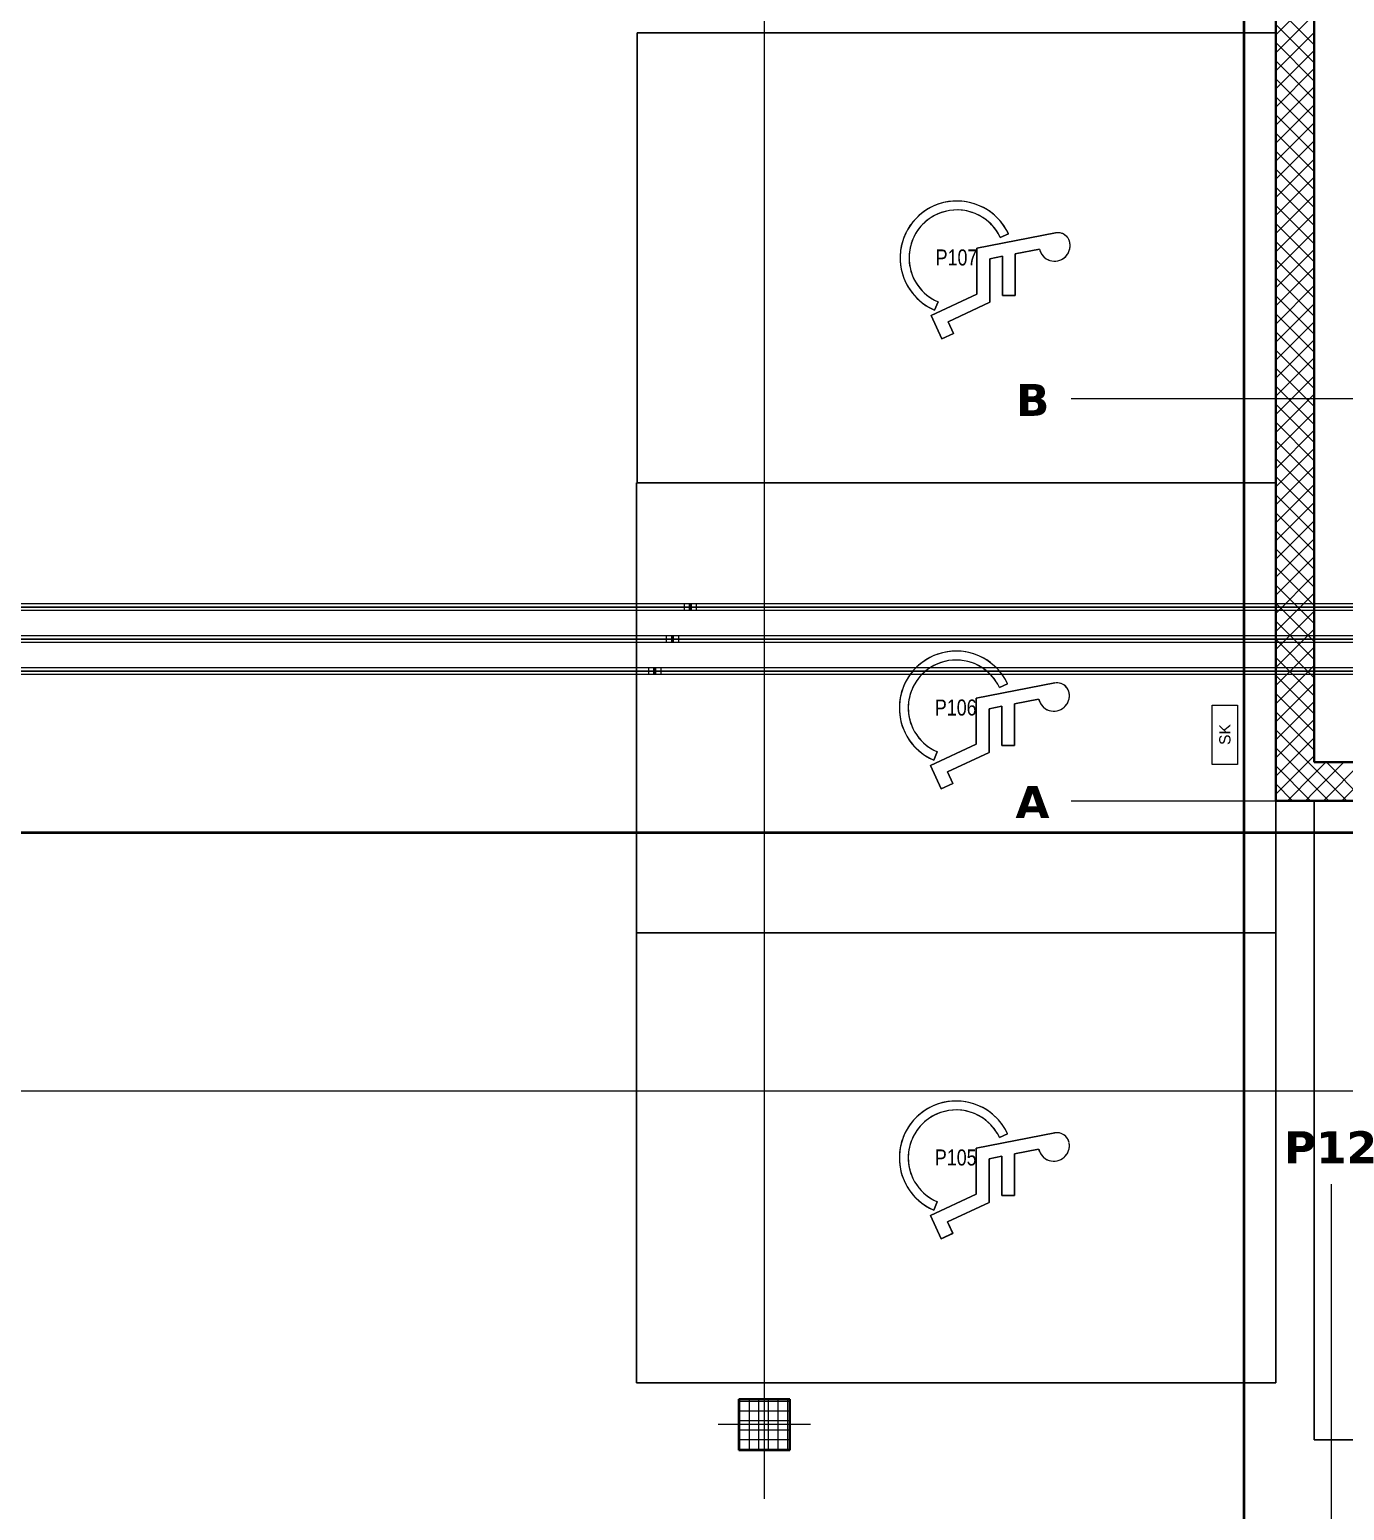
# Model space of a CAD drawing. Extents: x -1907 to 937, y -179 to 966.
# Drawn here: x -1107.2 to -901.5, y 107.6 to 339.3 of the extents above; entities that cross this region are included whole.
import ezdxf
from ezdxf.lldxf.tags import DXFTag

# ---------------------------------------------------------------- set-up
doc = ezdxf.new("R2010")
doc.units = 0
doc.layers.get('0').update_dxf_attribs({"lineweight": 13})
for name, color, linetype, lineweight, true_color in [('A-____-MATC-OTLN', 7, 'Strichpunkt - Mittel', 40, 0x0080ff), ('A-DETL-____-OTLN', 5, 'Continuous', 9, 0x0000ff), ('EL01_WAN_Röhre Boden', 7, 'Continuous', 13, 0xff6666), ('EL01_WAN_Schlaufkasten', 1, 'Continuous', 13, 0xff0000), ('S-GRID-____-IDEN', 7, 'Continuous', 9, 0x5555aa)]:
    doc.layers.add(name, color=color, linetype=linetype, lineweight=lineweight, true_color=true_color)
for name, color, linetype, lineweight in [('A-WALL-____-MCUT', 7, 'Continuous', 35), ('A-WALL-____-PATT', 7, 'Continuous', 35), ('C-PRKG-____-IDEN', 7, 'Continuous', 5), ('C-PRKG-____-OTLN', 7, 'Continuous', 9), ('S-COLS-____-MCUT', 7, 'Continuous', 35), ('S-COLS-____-OTLN', 7, 'Continuous', 9), ('S-GRID-____-OTLN', 7, 'Continuous', 5)]:
    doc.layers.add(name, color=color, linetype=linetype, lineweight=lineweight)
doc.styles.get("Standard").update_dxf_attribs({"font": 'arial.ttf'})
tags = doc.linetypes.add('_Rasterlinie_', pattern=[0.375, 0.2, -0.05, 0.075, -0.05]).pattern_tags.tags
tags[10:11] = [DXFTag(74, 4), DXFTag(75, 0), DXFTag(340, '0'), DXFTag(46, 1.0), DXFTag(50, 0.0), DXFTag(44, 0.0), DXFTag(45, 0.0)]
tags[8:9] = [DXFTag(74, 4), DXFTag(75, 0), DXFTag(340, '0'), DXFTag(46, 1.0), DXFTag(50, 0.0), DXFTag(44, 0.0), DXFTag(45, 0.0)]
tags[6:7] = [DXFTag(74, 4), DXFTag(75, 0), DXFTag(340, '0'), DXFTag(46, 1.0), DXFTag(50, 0.0), DXFTag(44, 0.0), DXFTag(45, 0.0)]
tags[4:5] = [DXFTag(74, 4), DXFTag(75, 0), DXFTag(340, '0'), DXFTag(46, 1.0), DXFTag(50, 0.0), DXFTag(44, 0.0), DXFTag(45, 0.0)]
tags = doc.linetypes.add('_Strichpunkt - Mittel_', pattern=[0.35, 0.15, -0.1, 0, -0.1]).pattern_tags.tags
tags[10:11] = [DXFTag(74, 4), DXFTag(75, 0), DXFTag(340, '0'), DXFTag(46, 1.0), DXFTag(50, 0.0), DXFTag(44, 0.0), DXFTag(45, 0.0)]
tags[8:9] = [DXFTag(74, 4), DXFTag(75, 0), DXFTag(340, '0'), DXFTag(46, 1.0), DXFTag(50, 0.0), DXFTag(44, 0.0), DXFTag(45, 0.0)]
tags[6:7] = [DXFTag(74, 4), DXFTag(75, 0), DXFTag(340, '0'), DXFTag(46, 1.0), DXFTag(50, 0.0), DXFTag(44, 0.0), DXFTag(45, 0.0)]
tags[4:5] = [DXFTag(74, 4), DXFTag(75, 0), DXFTag(340, '0'), DXFTag(46, 1.0), DXFTag(50, 0.0), DXFTag(44, 0.0), DXFTag(45, 0.0)]
tags = doc.linetypes.add('ACAD_ISO03W100', pattern=[30, 12, -18]).pattern_tags.tags
tags[6:7] = [DXFTag(74, 4), DXFTag(75, 0), DXFTag(340, '0'), DXFTag(46, 0.0), DXFTag(50, 0.0), DXFTag(44, 0.0), DXFTag(45, 0.0)]
tags[4:5] = [DXFTag(74, 4), DXFTag(75, 0), DXFTag(340, '0'), DXFTag(46, 0.0), DXFTag(50, 0.0), DXFTag(44, 0.0), DXFTag(45, 0.0)]
tags = doc.linetypes.add('Strichpunkt - Mittel', pattern=[0.35, 0.15, -0.1, 0, -0.1]).pattern_tags.tags
tags[10:11] = [DXFTag(74, 4), DXFTag(75, 0), DXFTag(340, '0'), DXFTag(46, 1.0), DXFTag(50, 0.0), DXFTag(44, 0.0), DXFTag(45, 0.0)]
tags[8:9] = [DXFTag(74, 4), DXFTag(75, 0), DXFTag(340, '0'), DXFTag(46, 1.0), DXFTag(50, 0.0), DXFTag(44, 0.0), DXFTag(45, 0.0)]
tags[6:7] = [DXFTag(74, 4), DXFTag(75, 0), DXFTag(340, '0'), DXFTag(46, 1.0), DXFTag(50, 0.0), DXFTag(44, 0.0), DXFTag(45, 0.0)]
tags[4:5] = [DXFTag(74, 4), DXFTag(75, 0), DXFTag(340, '0'), DXFTag(46, 1.0), DXFTag(50, 0.0), DXFTag(44, 0.0), DXFTag(45, 0.0)]
tags = doc.linetypes.add('STRICHPUNKT2', pattern=[12.7, 6.35, -3.175, 0, -3.175]).pattern_tags.tags
tags[10:11] = [DXFTag(74, 4), DXFTag(75, 0), DXFTag(340, '0'), DXFTag(46, 0.0), DXFTag(50, 0.0), DXFTag(44, 0.0), DXFTag(45, 0.0)]
tags[8:9] = [DXFTag(74, 4), DXFTag(75, 0), DXFTag(340, '0'), DXFTag(46, 0.0), DXFTag(50, 0.0), DXFTag(44, 0.0), DXFTag(45, 0.0)]
tags[6:7] = [DXFTag(74, 4), DXFTag(75, 0), DXFTag(340, '0'), DXFTag(46, 0.0), DXFTag(50, 0.0), DXFTag(44, 0.0), DXFTag(45, 0.0)]
tags[4:5] = [DXFTag(74, 4), DXFTag(75, 0), DXFTag(340, '0'), DXFTag(46, 0.0), DXFTag(50, 0.0), DXFTag(44, 0.0), DXFTag(45, 0.0)]

# ---------------------------------------------------------------- blocks, each defined once
blk = doc.blocks.new('Referenz-A0UJ2810XE', base_point=(-1920.13, -159.41))
at = {"layer": 'A-____-MATC-OTLN', "color": 0, "linetype": 'Strichpunkt - Mittel', "ltscale": 0.4}
for p, q in [((-917.26, 950.47), (-917.26, -159.41)), ((-1898.71, 213.65), (398.87, 213.65))]:
    blk.add_line(p, q, dxfattribs=at)
at = {"layer": 'A-DETL-____-OTLN', "color": 0, "linetype": '_Strichpunkt - Mittel_', "ltscale": 0.13}
blk.add_line((-985.06, 121.05), (-999.46, 121.05), dxfattribs=at)
at = {"layer": 'A-WALL-____-MCUT', "color": 0, "linetype": 'Continuous', "ltscale": 0.35}
for p, q in [((-912.26, 599.15), (-912.26, 218.65)), ((-906.26, 224.65), (-906.26, 590.15)), ((-871.46, 224.65), (-906.26, 224.65)), ((-912.26, 218.65), (-644.86, 218.65))]:
    blk.add_line(p, q, dxfattribs=at)
at = {"layer": 'A-WALL-____-PATT', "color": 0, "linetype": 'Continuous', "lineweight": 9, "ltscale": 0.13}
for p, q in [((-912.26, 338.46), (-906.26, 344.46)), ((-906.26, 336.88), (-912.26, 342.88)), ((-912.26, 335.64), (-906.26, 341.64)), ((-906.26, 334.05), (-912.26, 340.05)), ((-912.26, 332.81), (-906.26, 338.81)), ((-906.26, 331.22), (-912.26, 337.22)), ((-912.26, 329.98), (-906.26, 335.98)), ((-906.26, 328.39), (-912.26, 334.39)), ((-912.26, 327.15), (-906.26, 333.15)), ((-906.26, 325.57), (-912.26, 331.57)), ((-912.26, 324.32), (-906.26, 330.32)), ((-906.26, 322.74), (-912.26, 328.74)), ((-912.26, 321.49), (-906.26, 327.49)), ((-906.26, 319.91), (-912.26, 325.91)), ((-912.26, 318.67), (-906.26, 324.67)), ((-906.26, 317.08), (-912.26, 323.08)), ((-912.26, 315.84), (-906.26, 321.84)), ((-906.26, 314.25), (-912.26, 320.25)), ((-912.26, 313.01), (-906.26, 319.01)), ((-906.26, 311.42), (-912.26, 317.42)), ((-912.26, 310.18), (-906.26, 316.18)), ((-906.26, 308.6), (-912.26, 314.6)), ((-912.26, 307.35), (-906.26, 313.35)), ((-906.26, 305.77), (-912.26, 311.77)), ((-912.26, 304.52), (-906.26, 310.52)), ((-906.26, 302.94), (-912.26, 308.94)), ((-912.26, 301.69), (-906.26, 307.69)), ((-906.26, 300.11), (-912.26, 306.11)), ((-912.26, 298.87), (-906.26, 304.87)), ((-906.26, 297.28), (-912.26, 303.28)), ((-912.26, 296.04), (-906.26, 302.04)), ((-906.26, 294.45), (-912.26, 300.45)), ((-912.26, 293.21), (-906.26, 299.21)), ((-906.26, 291.63), (-912.26, 297.63)), ((-912.26, 290.38), (-906.26, 296.38)), ((-906.26, 288.8), (-912.26, 294.8)), ((-912.26, 287.55), (-906.26, 293.55)), ((-906.26, 285.97), (-912.26, 291.97)), ((-912.26, 284.72), (-906.26, 290.72)), ((-906.26, 283.14), (-912.26, 289.14)), ((-912.26, 281.9), (-906.26, 287.9)), ((-906.26, 280.31), (-912.26, 286.31)), ((-912.26, 279.07), (-906.26, 285.07)), ((-906.26, 277.48), (-912.26, 283.48)), ((-912.26, 276.24), (-906.26, 282.24)), ((-906.26, 274.65), (-912.26, 280.65)), ((-912.26, 273.41), (-906.26, 279.41)), ((-906.26, 271.83), (-912.26, 277.83)), ((-912.26, 270.58), (-906.26, 276.58)), ((-906.26, 269), (-912.26, 275)), ((-912.26, 267.75), (-906.26, 273.75)), ((-906.26, 266.17), (-912.26, 272.17)), ((-912.26, 264.93), (-906.26, 270.93)), ((-906.26, 263.34), (-912.26, 269.34)), ((-912.26, 262.1), (-906.26, 268.1)), ((-906.26, 260.51), (-912.26, 266.51)), ((-912.26, 259.27), (-906.26, 265.27)), ((-906.26, 257.68), (-912.26, 263.68)), ((-912.26, 256.44), (-906.26, 262.44)), ((-906.26, 254.86), (-912.26, 260.86)), ((-912.26, 253.61), (-906.26, 259.61)), ((-906.26, 252.03), (-912.26, 258.03)), ((-912.26, 250.78), (-906.26, 256.78)), ((-906.26, 249.2), (-912.26, 255.2)), ((-912.26, 247.95), (-906.26, 253.95)), ((-906.26, 246.37), (-912.26, 252.37)), ((-912.26, 245.13), (-906.26, 251.13)), ((-906.26, 243.54), (-912.26, 249.54)), ((-912.26, 242.3), (-906.26, 248.3)), ((-906.26, 240.71), (-912.26, 246.71)), ((-912.26, 239.47), (-906.26, 245.47)), ((-906.26, 237.89), (-912.26, 243.89)), ((-912.26, 236.64), (-906.26, 242.64)), ((-906.26, 235.06), (-912.26, 241.06)), ((-912.26, 233.81), (-906.26, 239.81)), ((-906.26, 232.23), (-912.26, 238.23)), ((-912.26, 230.98), (-906.26, 236.98)), ((-906.26, 229.4), (-912.26, 235.4)), ((-912.26, 228.16), (-906.26, 234.16)), ((-906.26, 226.57), (-912.26, 232.57)), ((-912.26, 225.33), (-906.26, 231.33)), ((-906.26, 223.74), (-912.26, 229.74)), ((-912.26, 222.5), (-906.26, 228.5)), ((-906.26, 220.91), (-912.26, 226.91)), ((-912.26, 219.67), (-906.26, 225.67)), ((-906.83, 218.65), (-912.26, 224.09)), ((-910.45, 218.65), (-906.26, 222.84)), ((-906.26, 222.84), (-904.45, 224.65)), ((-906.26, 220.01), (-901.62, 224.65)), ((-901.17, 218.65), (-906.26, 223.74)), ((-904.8, 218.65), (-898.8, 224.65)), ((-898.34, 218.65), (-904.34, 224.65)), ((-901.97, 218.65), (-895.97, 224.65)), ((-909.65, 218.65), (-912.26, 221.26)), ((-904, 218.65), (-906.26, 220.91)), ((-907.62, 218.65), (-906.26, 220.01))]:
    blk.add_line(p, q, dxfattribs=at)
at = {"layer": 'C-PRKG-____-OTLN', "color": 0, "linetype": 'Continuous', "ltscale": 0.13}
for p, q in [((-1012.14, 268.36), (-1012.14, 338.75)), ((-912.26, 338.75), (-1012.14, 338.75)), ((-912.26, 338.75), (-1012.14, 338.75)), ((-1012.14, 338.75), (-1012.14, 268.36)), ((-1012.14, 268.36), (-1012.14, 338.75)), ((-1012.14, 338.75), (-912.26, 338.75)), ((-1012.14, 338.75), (-1012.14, 338.75)), ((-946.74, 307.45), (-959.01, 305.07)), ((-959.01, 305.07), (-946.74, 307.45)), ((-954.09, 307.34), (-955.36, 306.74)), ((-955.36, 306.74), (-954.09, 307.33)), ((-955.36, 306.74), (-955.36, 306.74)), ((-954.09, 307.34), (-954.09, 307.33)), ((-971.03, 303.56), (-971.03, 303.56)), ((-959.01, 305.07), (-959.01, 297.87)), ((-959.01, 297.87), (-959.01, 305.07)), ((-959.01, 305.07), (-959.01, 305.07)), ((-957.01, 303.42), (-955.01, 303.81)), ((-955.01, 303.81), (-957.01, 303.42)), ((-955.01, 303.81), (-955.01, 297.68)), ((-955.01, 297.68), (-955.01, 303.81)), ((-955.01, 303.81), (-955.01, 303.81)), ((-953.01, 304.2), (-949.24, 304.93)), ((-949.24, 304.93), (-953.01, 304.2)), ((-953.01, 297.68), (-953.01, 304.2)), ((-953.01, 304.2), (-953.01, 297.68)), ((-953.01, 304.2), (-953.01, 304.2)), ((-949.24, 304.93), (-949.24, 304.93)), ((-944.43, 305.47), (-944.43, 305.47)), ((-957.01, 296.6), (-957.01, 303.42)), ((-957.01, 303.42), (-957.01, 296.6)), ((-957.01, 303.42), (-957.01, 303.42)), ((-959.01, 297.87), (-966.17, 294.53)), ((-966.17, 294.53), (-959.01, 297.87)), ((-965.64, 295.38), (-965.09, 296.67)), ((-965.09, 296.67), (-965.64, 295.38)), ((-965.09, 296.67), (-965.09, 296.67)), ((-963.51, 293.57), (-957.01, 296.6)), ((-957.01, 296.6), (-963.51, 293.57)), ((-959.01, 297.87), (-959.01, 297.87)), ((-957.01, 296.6), (-957.01, 296.6)), ((-955.01, 297.68), (-953.01, 297.68)), ((-953.01, 297.68), (-955.01, 297.68)), ((-955.01, 297.68), (-955.01, 297.68)), ((-953.01, 297.68), (-953.01, 297.68)), ((-966.17, 294.53), (-964.48, 290.91)), ((-964.48, 290.91), (-966.17, 294.53)), ((-966.17, 294.53), (-966.17, 294.53)), ((-965.64, 295.38), (-965.64, 295.38)), ((-962.66, 291.75), (-963.51, 293.57)), ((-963.51, 293.57), (-962.66, 291.75)), ((-963.51, 293.57), (-963.51, 293.57)), ((-964.48, 290.91), (-962.66, 291.75)), ((-962.66, 291.75), (-964.48, 290.91)), ((-964.48, 290.91), (-964.48, 290.91)), ((-962.66, 291.75), (-962.66, 291.75)), ((-1012.26, 197.97), (-1012.26, 268.36)), ((-912.26, 268.36), (-1012.26, 268.36)), ((-912.26, 268.36), (-1012.26, 268.36)), ((-1012.26, 268.36), (-1012.26, 197.97)), ((-1012.26, 197.97), (-1012.26, 268.36)), ((-1012.26, 268.36), (-912.26, 268.36)), ((-1012.26, 268.36), (-1012.26, 268.36)), ((-912.26, 268.36), (-1012.14, 268.36)), ((-1012.14, 268.36), (-912.26, 268.36)), ((-912.26, 268.36), (-1012.14, 268.36)), ((-1012.14, 268.36), (-1012.14, 268.36)), ((-946.85, 237.06), (-959.12, 234.68)), ((-959.12, 234.68), (-946.85, 237.06)), ((-955.48, 236.35), (-954.21, 236.94)), ((-954.21, 236.94), (-955.48, 236.35)), ((-955.48, 236.35), (-955.48, 236.35)), ((-954.21, 236.94), (-954.21, 236.94)), ((-959.12, 234.68), (-959.12, 227.48)), ((-959.12, 227.48), (-959.12, 234.68)), ((-959.12, 234.68), (-959.12, 234.68)), ((-953.12, 233.81), (-949.36, 234.54)), ((-949.36, 234.54), (-953.12, 233.81)), ((-949.36, 234.54), (-949.36, 234.54)), ((-944.55, 235.08), (-944.55, 235.08)), ((-971.15, 233.16), (-971.15, 233.16)), ((-957.12, 233.03), (-955.12, 233.42)), ((-955.12, 233.42), (-957.12, 233.03)), ((-957.12, 226.2), (-957.12, 233.03)), ((-957.12, 233.03), (-957.12, 226.2)), ((-957.12, 233.03), (-957.12, 233.03)), ((-955.12, 233.42), (-955.12, 227.28)), ((-955.12, 227.28), (-955.12, 233.42)), ((-955.12, 233.42), (-955.12, 233.42)), ((-953.12, 227.28), (-953.12, 233.81)), ((-953.12, 233.81), (-953.12, 227.28)), ((-953.12, 233.81), (-953.12, 233.81)), ((-959.12, 227.48), (-966.28, 224.14)), ((-966.28, 224.14), (-959.12, 227.48)), ((-959.12, 227.48), (-959.12, 227.48)), ((-955.12, 227.28), (-953.12, 227.28)), ((-953.12, 227.28), (-955.12, 227.28)), ((-955.12, 227.28), (-955.12, 227.28)), ((-953.12, 227.28), (-953.12, 227.28)), ((-965.76, 224.99), (-965.21, 226.28)), ((-965.21, 226.28), (-965.76, 224.99)), ((-965.76, 224.99), (-965.76, 224.99)), ((-965.21, 226.28), (-965.21, 226.28)), ((-963.63, 223.17), (-957.12, 226.2)), ((-957.12, 226.2), (-963.63, 223.17)), ((-957.12, 226.2), (-957.12, 226.2)), ((-966.28, 224.14), (-964.59, 220.52)), ((-964.59, 220.52), (-966.28, 224.14)), ((-966.28, 224.14), (-966.28, 224.14)), ((-962.78, 221.36), (-963.63, 223.17)), ((-963.63, 223.17), (-962.78, 221.36)), ((-963.63, 223.17), (-963.63, 223.17)), ((-964.59, 220.52), (-962.78, 221.36)), ((-962.78, 221.36), (-964.59, 220.52)), ((-964.59, 220.52), (-964.59, 220.52)), ((-962.78, 221.36), (-962.78, 221.36)), ((-912.26, 197.97), (-912.26, 218.65)), ((-912.26, 197.97), (-912.26, 218.65)), ((-912.26, 218.65), (-912.26, 197.97)), ((-853.26, 218.64), (-906.26, 218.64)), ((-906.26, 118.66), (-906.26, 218.64)), ((-853.26, 218.64), (-906.26, 218.64)), ((-906.26, 218.64), (-906.26, 118.66)), ((-906.26, 118.66), (-906.26, 218.64)), ((-906.26, 218.64), (-853.26, 218.64)), ((-906.26, 218.64), (-906.26, 218.64)), ((-1012.26, 127.59), (-1012.26, 197.97)), ((-912.26, 197.97), (-1012.26, 197.97)), ((-912.26, 197.97), (-1012.26, 197.97)), ((-1012.26, 197.97), (-1012.26, 127.59)), ((-1012.26, 127.59), (-1012.26, 197.97)), ((-1012.26, 197.97), (-912.26, 197.97)), ((-1012.26, 197.97), (-1012.26, 197.97)), ((-912.26, 197.97), (-1012.26, 197.97)), ((-1012.26, 197.97), (-912.26, 197.97)), ((-912.26, 197.97), (-1012.26, 197.97)), ((-1012.26, 197.97), (-1012.26, 197.97)), ((-912.26, 127.59), (-912.26, 197.97)), ((-912.26, 127.59), (-912.26, 197.97)), ((-912.26, 197.97), (-912.26, 127.59)), ((-912.26, 197.97), (-912.26, 197.97)), ((-912.26, 197.97), (-912.26, 197.97)), ((-946.85, 166.68), (-959.12, 164.29)), ((-959.12, 164.29), (-946.85, 166.68)), ((-955.48, 165.96), (-954.21, 166.56)), ((-954.21, 166.56), (-955.48, 165.96)), ((-955.48, 165.96), (-955.48, 165.96)), ((-954.21, 166.56), (-954.21, 166.56)), ((-944.55, 164.69), (-944.55, 164.69)), ((-971.15, 162.78), (-971.15, 162.78)), ((-959.12, 164.29), (-959.12, 157.09)), ((-959.12, 157.09), (-959.12, 164.29)), ((-959.12, 164.29), (-959.12, 164.29)), ((-957.12, 162.64), (-955.12, 163.03)), ((-955.12, 163.03), (-957.12, 162.64)), ((-957.12, 155.82), (-957.12, 162.64)), ((-957.12, 162.64), (-957.12, 155.82)), ((-957.12, 162.64), (-957.12, 162.64)), ((-955.12, 163.03), (-955.12, 156.9)), ((-955.12, 156.9), (-955.12, 163.03)), ((-955.12, 163.03), (-955.12, 163.03)), ((-953.12, 163.42), (-949.36, 164.15)), ((-949.36, 164.15), (-953.12, 163.42)), ((-953.12, 156.9), (-953.12, 163.42)), ((-953.12, 163.42), (-953.12, 156.9)), ((-953.12, 163.42), (-953.12, 163.42)), ((-949.36, 164.15), (-949.36, 164.15)), ((-959.12, 157.09), (-966.28, 153.75)), ((-966.28, 153.75), (-959.12, 157.09)), ((-965.76, 154.61), (-965.21, 155.89)), ((-965.21, 155.89), (-965.76, 154.61)), ((-965.21, 155.89), (-965.21, 155.89)), ((-963.63, 152.79), (-957.12, 155.82)), ((-957.12, 155.82), (-963.63, 152.79)), ((-959.12, 157.09), (-959.12, 157.09)), ((-957.12, 155.82), (-957.12, 155.82)), ((-955.12, 156.9), (-953.12, 156.9)), ((-953.12, 156.9), (-955.12, 156.9)), ((-955.12, 156.9), (-955.12, 156.9)), ((-953.12, 156.9), (-953.12, 156.9)), ((-966.28, 153.75), (-964.59, 150.13)), ((-964.59, 150.13), (-966.28, 153.75)), ((-966.28, 153.75), (-966.28, 153.75)), ((-965.76, 154.61), (-965.76, 154.61)), ((-962.78, 150.98), (-964.59, 150.13)), ((-964.59, 150.13), (-962.78, 150.97)), ((-962.78, 150.97), (-963.63, 152.79)), ((-963.63, 152.79), (-962.78, 150.98)), ((-963.63, 152.79), (-963.63, 152.79)), ((-962.78, 150.98), (-962.78, 150.97)), ((-964.59, 150.13), (-964.59, 150.13)), ((-912.26, 127.59), (-1012.26, 127.59)), ((-1012.26, 127.59), (-912.26, 127.59)), ((-912.26, 127.59), (-1012.26, 127.59)), ((-1012.26, 127.59), (-1012.26, 127.59)), ((-912.26, 127.59), (-912.26, 127.59)), ((-853.26, 118.66), (-906.26, 118.66)), ((-906.26, 118.66), (-853.26, 118.66)), ((-853.26, 118.66), (-906.26, 118.66)), ((-906.26, 118.66), (-906.26, 118.66))]:
    blk.add_line(p, q, dxfattribs=at)
for centre, major_axis, start_param, end_param in [((-962.14, 303.56), (8.89, 0), 0.438952, 4.308344), ((-962.14, 303.56), (8.89, 0), 0.775421, 2.289531), ((-962.14, 303.56), (7.49, 0), 0.438952, 4.308344), ((-962.14, 303.56), (7.49, 0), 0.807465, 2.281519), ((-962.14, 303.56), (8.89, 0), 2.45782, 2.625999), ((-962.14, 303.56), (8.89, 0), 2.289594, 2.457765), ((-962.14, 303.56), (7.49, 0), 2.465841, 2.650033), ((-962.14, 303.56), (7.49, 0), 2.281595, 2.465776), ((-962.14, 303.56), (7.49, 0), 0.623209, 0.807394), ((-962.14, 303.56), (8.89, 0), 0.607186, 0.775361), ((-962.14, 303.56), (8.89, 0), 0.438952, 0.607134), ((-962.14, 303.56), (8.89, 0), 2.794281, 2.962468), ((-962.14, 303.56), (8.89, 0), 2.62605, 2.794234), ((-962.14, 303.56), (7.49, 0), 2.834345, 3.018546), ((-962.14, 303.56), (7.49, 0), 2.650092, 2.83429), ((-962.14, 303.56), (7.49, 0), 0.438952, 0.623146), ((-946.87, 305.47), (2.43, 0), 3.36464, 6.475172), ((-946.37, 305.57), (1.92, 0), 0.191986, 1.762783), ((-946.37, 305.57), (1.92, 0), 0.715585, 1.762783), ((-946.37, 305.57), (1.92, 0), 0.453786, 0.715332), ((-946.37, 305.57), (1.92, 0), 0.191986, 0.453563), ((-946.87, 305.47), (2.43, 0), 6.215961, 6.475172), ((-962.14, 303.56), (8.89, 0), 3.130703, 3.298937), ((-962.14, 303.56), (8.89, 0), 2.962514, 3.130703), ((-962.14, 303.56), (7.49, 0), 3.018601, 3.202803), ((-946.87, 305.47), (2.43, 0), 3.364818, 3.623851), ((-946.87, 305.47), (2.43, 0), 3.624056, 5.697317), ((-946.87, 305.47), (2.43, 0), 5.697539, 5.956563), ((-946.87, 305.47), (2.43, 0), 5.95675, 6.21579), ((-962.14, 303.56), (8.89, 0), 3.298984, 3.467172), ((-962.14, 303.56), (7.49, 0), 3.202858, 3.38706), ((-962.14, 303.56), (7.49, 0), 3.387117, 3.571317), ((-962.14, 303.56), (8.89, 0), 3.467221, 3.635406), ((-962.14, 303.56), (8.89, 0), 3.635461, 3.80364), ((-962.14, 303.56), (7.49, 0), 3.571379, 3.755573), ((-962.14, 303.56), (7.49, 0), 3.755645, 4.308344), ((-962.14, 303.56), (8.89, 0), 3.803703, 4.308344), ((-962.26, 233.16), (8.89, 0), 0.438952, 4.308344), ((-962.26, 233.16), (7.49, 0), 0.438952, 4.308344), ((-962.26, 233.16), (8.89, 0), 0.775421, 2.289531), ((-962.26, 233.16), (7.49, 0), 0.807465, 2.281519), ((-962.26, 233.16), (8.89, 0), 2.45782, 2.625999), ((-962.26, 233.16), (8.89, 0), 2.289594, 2.457765), ((-962.26, 233.16), (7.49, 0), 2.281595, 2.465776), ((-962.26, 233.16), (7.49, 0), 0.623209, 0.807394), ((-962.26, 233.16), (8.89, 0), 0.607186, 0.775361), ((-962.26, 233.16), (8.89, 0), 2.62605, 2.794234), ((-962.26, 233.16), (7.49, 0), 2.650092, 2.83429), ((-962.26, 233.16), (7.49, 0), 2.465841, 2.650033), ((-962.26, 233.16), (7.49, 0), 0.438952, 0.623146), ((-962.26, 233.16), (8.89, 0), 0.438952, 0.607134), ((-946.49, 235.17), (1.92, 0), 0.715585, 1.762783), ((-946.49, 235.17), (1.92, 0), 0.191986, 1.762783), ((-946.49, 235.17), (1.92, 0), 0.453786, 0.715332), ((-962.26, 233.16), (8.89, 0), 2.962514, 3.130703), ((-962.26, 233.16), (8.89, 0), 2.794281, 2.962468), ((-962.26, 233.16), (7.49, 0), 3.018601, 3.202803), ((-962.26, 233.16), (7.49, 0), 2.834345, 3.018546), ((-946.98, 235.08), (2.43, 0), 3.36464, 6.475172), ((-946.98, 235.08), (2.43, 0), 3.364818, 3.623851), ((-946.98, 235.08), (2.43, 0), 3.624056, 5.697317), ((-946.98, 235.08), (2.43, 0), 5.697539, 5.956563), ((-946.49, 235.17), (1.92, 0), 0.191986, 0.453563), ((-946.98, 235.08), (2.43, 0), 5.95675, 6.21579), ((-946.98, 235.08), (2.43, 0), 6.215961, 6.475172), ((-962.26, 233.16), (8.89, 0), 3.130703, 3.298937), ((-962.26, 233.16), (8.89, 0), 3.298984, 3.467172), ((-962.26, 233.16), (7.49, 0), 3.202858, 3.38706), ((-962.26, 233.16), (8.89, 0), 3.467221, 3.635406), ((-962.26, 233.16), (7.49, 0), 3.387117, 3.571317), ((-962.26, 233.16), (7.49, 0), 3.571379, 3.755573), ((-962.26, 233.16), (8.89, 0), 3.635461, 3.80364), ((-962.26, 233.16), (8.89, 0), 3.803703, 4.308344), ((-962.26, 233.16), (7.49, 0), 3.755645, 4.308344), ((-962.26, 162.78), (8.89, 0), 0.438952, 4.308344), ((-962.26, 162.78), (8.89, 0), 0.775421, 2.289531), ((-962.26, 162.78), (7.49, 0), 0.438952, 4.308344), ((-962.26, 162.78), (8.89, 0), 2.289594, 2.457765), ((-962.26, 162.78), (7.49, 0), 0.807465, 2.281519), ((-962.26, 162.78), (8.89, 0), 2.62605, 2.794234), ((-962.26, 162.78), (8.89, 0), 2.45782, 2.625999), ((-962.26, 162.78), (7.49, 0), 2.465841, 2.650033), ((-962.26, 162.78), (7.49, 0), 2.281595, 2.465776), ((-962.26, 162.78), (7.49, 0), 0.623209, 0.807394), ((-962.26, 162.78), (7.49, 0), 0.438952, 0.623146), ((-962.26, 162.78), (8.89, 0), 0.607186, 0.775361), ((-962.26, 162.78), (8.89, 0), 0.438952, 0.607134), ((-946.49, 164.79), (1.92, 0), 0.715585, 1.762783), ((-946.49, 164.79), (1.92, 0), 0.191986, 1.762783), ((-962.26, 162.78), (8.89, 0), 2.794281, 2.962468), ((-962.26, 162.78), (7.49, 0), 2.834345, 3.018546), ((-962.26, 162.78), (7.49, 0), 2.650092, 2.83429), ((-946.98, 164.69), (2.43, 0), 3.36464, 6.475172), ((-946.49, 164.79), (1.92, 0), 0.453786, 0.715332), ((-946.49, 164.79), (1.92, 0), 0.191986, 0.453563), ((-946.98, 164.69), (2.43, 0), 5.95675, 6.21579), ((-946.98, 164.69), (2.43, 0), 6.215961, 6.475172), ((-962.26, 162.78), (8.89, 0), 3.130703, 3.298937), ((-962.26, 162.78), (8.89, 0), 2.962514, 3.130703), ((-962.26, 162.78), (7.49, 0), 3.018601, 3.202803), ((-962.26, 162.78), (7.49, 0), 3.202858, 3.38706), ((-946.98, 164.69), (2.43, 0), 3.364818, 3.623851), ((-946.98, 164.69), (2.43, 0), 3.624056, 5.697317), ((-946.98, 164.69), (2.43, 0), 5.697539, 5.956563), ((-962.26, 162.78), (8.89, 0), 3.298984, 3.467172), ((-962.26, 162.78), (8.89, 0), 3.467221, 3.635406), ((-962.26, 162.78), (7.49, 0), 3.387117, 3.571317), ((-962.26, 162.78), (8.89, 0), 3.635461, 3.80364), ((-962.26, 162.78), (7.49, 0), 3.571379, 3.755573), ((-962.26, 162.78), (7.49, 0), 3.755645, 4.308344), ((-962.26, 162.78), (8.89, 0), 3.803703, 4.308344)]:
    blk.add_ellipse(centre, major_axis=major_axis, ratio=0.999794, start_param=start_param, end_param=end_param, dxfattribs=at)
at = {"layer": 'S-COLS-____-MCUT', "color": 0, "linetype": 'Continuous', "ltscale": 0.35}
for p, q in [((-988.26, 125.05), (-996.26, 125.05)), ((-996.26, 125.05), (-996.26, 117.05)), ((-988.26, 117.05), (-988.26, 125.05)), ((-996.26, 117.05), (-988.26, 117.05))]:
    blk.add_line(p, q, dxfattribs=at)
at = {"layer": 'S-COLS-____-OTLN', "color": 0, "linetype": 'Continuous', "ltscale": 0.13}
for p, q in [((-996.26, 124.72), (-988.26, 124.72)), ((-996.26, 123.22), (-988.26, 123.22)), ((-996.1, 117.05), (-996.1, 125.05)), ((-994.6, 117.05), (-994.6, 125.05)), ((-993.1, 117.05), (-993.1, 125.05)), ((-991.6, 117.05), (-991.6, 125.05)), ((-990.1, 117.05), (-990.1, 125.05)), ((-988.6, 117.05), (-988.6, 125.05)), ((-996.26, 121.72), (-988.26, 121.72)), ((-996.26, 120.22), (-988.26, 120.22)), ((-996.26, 118.72), (-988.26, 118.72)), ((-996.26, 117.22), (-988.26, 117.22))]:
    blk.add_line(p, q, dxfattribs=at)
at = {"layer": 'S-GRID-____-OTLN', "color": 0, "linetype": '_Rasterlinie_', "ltscale": 0.13}
for p, q in [((-992.26, 109.45), (-992.26, 950.47)), ((-944.26, 281.55), (300.93, 281.55)), ((-944.26, 218.65), (300.93, 218.65)), ((-1873.7, 173.25), (300.93, 173.25)), ((-903.56, -147.44), (-903.56, 158.65))]:
    blk.add_line(p, q, dxfattribs=at)
at = {"layer": 'C-PRKG-____-IDEN', "color": 0, "linetype": 'Continuous', "ltscale": 0.13, "char_height": 2.5, "attachment_point": 1}
for s, insert in [('{\\W0.8;\\fArial;P107}', (-965.47, 304.87)), ('{\\W0.8;\\fArial;P106}', (-965.59, 234.47)), ('{\\W0.8;\\fArial;P105}', (-965.59, 164.09))]:
    blk.add_mtext(s, dxfattribs=dict(at, insert=insert))
at = {"layer": 'S-GRID-____-IDEN', "color": 0, "linetype": 'Continuous', "lineweight": 5, "ltscale": 0.13, "char_height": 5, "attachment_point": 1}
for s, insert in [('{\\fVerdana|b1|i0;B}', (-952.91, 283.84)), ('{\\fVerdana|b1|i0;A}', (-952.98, 220.94)), ('{\\fVerdana|b1|i0;P12}', (-911, 166.94))]:
    blk.add_mtext(s, dxfattribs=dict(at, insert=insert))
blk = doc.blocks.new('Wickelfalzrohr-A0UJ281MXE', base_point=(-1129.52, 238.43))
at = {"color": 0, "linetype": 'ByBlock', "lineweight": -2, "ltscale": 0.13}
for p, q in [((-1009.52, 239.43), (-1129.52, 239.43)), ((-1129.52, 239.14), (-1129.52, 239.43)), ((-1129.52, 238.72), (-1129.52, 239.14)), ((-1129.52, 238.43), (-1129.52, 238.72)), ((-1009.52, 239.14), (-1009.52, 239.43)), ((-1009.52, 238.72), (-1009.52, 239.14)), ((-1009.52, 238.43), (-1009.52, 238.72)), ((-1129.52, 238.43), (-1009.52, 238.43))]:
    blk.add_line(p, q, dxfattribs=at)
at = {"color": 0, "linetype": 'STRICHPUNKT2', "lineweight": 25, "ltscale": 0.25}
blk.add_line((-1129.52, 238.93), (-1009.52, 238.93), dxfattribs=at)
blk = doc.blocks.new('Wickelfalzrohr-A0UJ283CXE', base_point=(-1009.22, 238.43))
at = {"color": 0, "linetype": 'ByBlock', "lineweight": -2, "ltscale": 0.13}
for p, q in [((-889.22, 239.43), (-1009.22, 239.43)), ((-1009.22, 239.14), (-1009.22, 239.43)), ((-1009.22, 238.72), (-1009.22, 239.14)), ((-1009.22, 238.43), (-1009.22, 238.72)), ((-889.22, 239.14), (-889.22, 239.43)), ((-889.22, 238.72), (-889.22, 239.14)), ((-889.22, 238.43), (-889.22, 238.72)), ((-1009.22, 238.43), (-889.22, 238.43))]:
    blk.add_line(p, q, dxfattribs=at)
at = {"color": 0, "linetype": 'STRICHPUNKT2', "lineweight": 25, "ltscale": 0.25}
blk.add_line((-1009.22, 238.93), (-889.22, 238.93), dxfattribs=at)
blk = doc.blocks.new('Steckverbinder-A0UJ2854XE', base_point=(-1010.32, 238.43))
at = {"color": 0, "linetype": 'ByBlock', "lineweight": -2, "ltscale": 0.13}
for p, q in [((-1008.42, 239.42), (-1010.32, 239.42)), ((-1010.32, 239.13), (-1010.32, 239.42)), ((-1010.32, 238.73), (-1010.32, 239.13)), ((-1010.32, 238.44), (-1010.32, 238.73)), ((-1009.37, 238.43), (-1009.37, 239.43)), ((-1008.42, 239.13), (-1008.42, 239.42)), ((-1008.42, 238.73), (-1008.42, 239.13)), ((-1008.42, 238.44), (-1008.42, 238.73)), ((-1010.32, 238.44), (-1008.42, 238.44))]:
    blk.add_line(p, q, dxfattribs=at)
at = {"color": 0, "linetype": 'STRICHPUNKT2', "lineweight": 25, "ltscale": 0.25}
blk.add_line((-1008.42, 238.93), (-1010.32, 238.93), dxfattribs=at)
blk = doc.blocks.new('Wickelfalzrohr-A0UJ2856XE', base_point=(-1003.65, 248.43))
at = {"color": 0, "linetype": 'ByBlock', "lineweight": -2, "ltscale": 0.13}
for p, q in [((-883.65, 249.43), (-1003.65, 249.43)), ((-1003.65, 249.14), (-1003.65, 249.43)), ((-1003.65, 248.72), (-1003.65, 249.14)), ((-1003.65, 248.43), (-1003.65, 248.72)), ((-1003.65, 248.43), (-883.65, 248.43)), ((-883.65, 249.14), (-883.65, 249.43)), ((-883.65, 248.72), (-883.65, 249.14)), ((-883.65, 248.43), (-883.65, 248.72))]:
    blk.add_line(p, q, dxfattribs=at)
at = {"color": 0, "linetype": 'STRICHPUNKT2', "lineweight": 25, "ltscale": 0.25}
blk.add_line((-1003.65, 248.93), (-883.65, 248.93), dxfattribs=at)
blk = doc.blocks.new('Schlaufkasten Decke (multi)-A0UJ288CXE', base_point=(-922.24, 224.3))
at = {"color": 0, "linetype": 'ByBlock', "lineweight": -2, "ltscale": 0.13}
for p, q in [((-922.24, 233.58), (-918.24, 233.58)), ((-922.24, 224.3), (-922.24, 233.58)), ((-918.24, 233.58), (-918.24, 224.3)), ((-918.24, 224.3), (-922.24, 224.3))]:
    blk.add_line(p, q, dxfattribs=at)
at = {"color": 0, "linetype": 'ByBlock', "lineweight": -2, "ltscale": 0.13, "insert": (-921.12, 227.36), "char_height": 1.76, "attachment_point": 1, "rotation": 90}
blk.add_mtext('{\\fArial;SK}', dxfattribs=at)
blk = doc.blocks.new('Steckverbinder-A0UJ2894XE', base_point=(-1004.75, 248.43))
at = {"color": 0, "linetype": 'ByBlock', "lineweight": -2, "ltscale": 0.13}
for p, q in [((-1002.85, 249.42), (-1004.75, 249.42)), ((-1004.75, 249.13), (-1004.75, 249.42)), ((-1004.75, 248.73), (-1004.75, 249.13)), ((-1004.75, 248.44), (-1004.75, 248.73)), ((-1004.75, 248.44), (-1002.85, 248.44)), ((-1003.8, 248.43), (-1003.8, 249.43)), ((-1002.85, 249.13), (-1002.85, 249.42)), ((-1002.85, 248.73), (-1002.85, 249.13)), ((-1002.85, 248.44), (-1002.85, 248.73))]:
    blk.add_line(p, q, dxfattribs=at)
at = {"color": 0, "linetype": 'STRICHPUNKT2', "lineweight": 25, "ltscale": 0.25}
blk.add_line((-1002.85, 248.93), (-1004.75, 248.93), dxfattribs=at)
blk = doc.blocks.new('Wickelfalzrohr-A0UJ28AKXE', base_point=(-1123.95, 248.43))
at = {"color": 0, "linetype": 'ByBlock', "lineweight": -2, "ltscale": 0.13}
for p, q in [((-1003.95, 249.43), (-1123.95, 249.43)), ((-1123.95, 249.14), (-1123.95, 249.43)), ((-1123.95, 248.72), (-1123.95, 249.14)), ((-1123.95, 248.43), (-1123.95, 248.72)), ((-1123.95, 248.43), (-1003.95, 248.43)), ((-1003.95, 249.14), (-1003.95, 249.43)), ((-1003.95, 248.72), (-1003.95, 249.14)), ((-1003.95, 248.43), (-1003.95, 248.72))]:
    blk.add_line(p, q, dxfattribs=at)
at = {"color": 0, "linetype": 'STRICHPUNKT2', "lineweight": 25, "ltscale": 0.25}
blk.add_line((-1123.95, 248.93), (-1003.95, 248.93), dxfattribs=at)
blk = doc.blocks.new('Steckverbinder-A0UJ28CMXE', base_point=(-1007.55, 243.43))
at = {"color": 0, "linetype": 'ByBlock', "lineweight": -2, "ltscale": 0.13}
for p, q in [((-1005.65, 244.42), (-1007.55, 244.42)), ((-1007.55, 244.13), (-1007.55, 244.42)), ((-1007.55, 243.73), (-1007.55, 244.13)), ((-1007.55, 243.44), (-1007.55, 243.73)), ((-1007.55, 243.44), (-1005.65, 243.44)), ((-1006.6, 243.43), (-1006.6, 244.43)), ((-1005.65, 244.13), (-1005.65, 244.42)), ((-1005.65, 243.73), (-1005.65, 244.13)), ((-1005.65, 243.44), (-1005.65, 243.73))]:
    blk.add_line(p, q, dxfattribs=at)
at = {"color": 0, "linetype": 'STRICHPUNKT2', "lineweight": 25, "ltscale": 0.25}
blk.add_line((-1005.65, 243.93), (-1007.55, 243.93), dxfattribs=at)
blk = doc.blocks.new('Wickelfalzrohr-A0UJ28CYXE', base_point=(-1006.45, 243.43))
at = {"color": 0, "linetype": 'ByBlock', "lineweight": -2, "ltscale": 0.13}
for p, q in [((-886.45, 244.43), (-1006.45, 244.43)), ((-1006.45, 244.14), (-1006.45, 244.43)), ((-1006.45, 243.72), (-1006.45, 244.14)), ((-1006.45, 243.43), (-1006.45, 243.72)), ((-1006.45, 243.43), (-886.45, 243.43)), ((-886.45, 244.14), (-886.45, 244.43)), ((-886.45, 243.72), (-886.45, 244.14)), ((-886.45, 243.43), (-886.45, 243.72))]:
    blk.add_line(p, q, dxfattribs=at)
at = {"color": 0, "linetype": 'STRICHPUNKT2', "lineweight": 25, "ltscale": 0.25}
blk.add_line((-1006.45, 243.93), (-886.45, 243.93), dxfattribs=at)
blk = doc.blocks.new('Wickelfalzrohr-A0UJ28L8XE', base_point=(-1126.75, 243.43))
at = {"color": 0, "linetype": 'ByBlock', "lineweight": -2, "ltscale": 0.13}
for p, q in [((-1006.75, 244.43), (-1126.75, 244.43)), ((-1126.75, 244.14), (-1126.75, 244.43)), ((-1126.75, 243.72), (-1126.75, 244.14)), ((-1126.75, 243.43), (-1126.75, 243.72)), ((-1126.75, 243.43), (-1006.75, 243.43)), ((-1006.75, 244.14), (-1006.75, 244.43)), ((-1006.75, 243.72), (-1006.75, 244.14)), ((-1006.75, 243.43), (-1006.75, 243.72))]:
    blk.add_line(p, q, dxfattribs=at)
at = {"color": 0, "linetype": 'STRICHPUNKT2', "lineweight": 25, "ltscale": 0.25}
blk.add_line((-1126.75, 243.93), (-1006.75, 243.93), dxfattribs=at)

msp = doc.modelspace()

# ---------------------------------------------------------------- block references
at = {"color": 9, "lineweight": 25, "ltscale": 0.25, "true_color": 0xc0c0c0}
msp.add_blockref('Referenz-A0UJ2810XE', (-1920.13, -159.41), dxfattribs=at)
at = {"layer": 'EL01_WAN_Röhre Boden', "color": 1, "linetype": 'ACAD_ISO03W100', "ltscale": 0.13, "true_color": 0xff0000}
for name, p in [('Wickelfalzrohr-A0UJ28AKXE', (-1123.95, 248.43)), ('Steckverbinder-A0UJ2894XE', (-1004.75, 248.43)), ('Wickelfalzrohr-A0UJ2856XE', (-1003.65, 248.43)), ('Wickelfalzrohr-A0UJ28L8XE', (-1126.75, 243.43)), ('Steckverbinder-A0UJ28CMXE', (-1007.55, 243.43)), ('Wickelfalzrohr-A0UJ28CYXE', (-1006.45, 243.43)), ('Wickelfalzrohr-A0UJ281MXE', (-1129.52, 238.43)), ('Steckverbinder-A0UJ2854XE', (-1010.32, 238.43)), ('Wickelfalzrohr-A0UJ283CXE', (-1009.22, 238.43))]:
    msp.add_blockref(name, p, dxfattribs=at)
at = {"layer": 'EL01_WAN_Schlaufkasten', "ltscale": 0.13}
msp.add_blockref('Schlaufkasten Decke (multi)-A0UJ288CXE', (-922.24, 224.3), dxfattribs=at)

doc.saveas('drawing.dxf')
